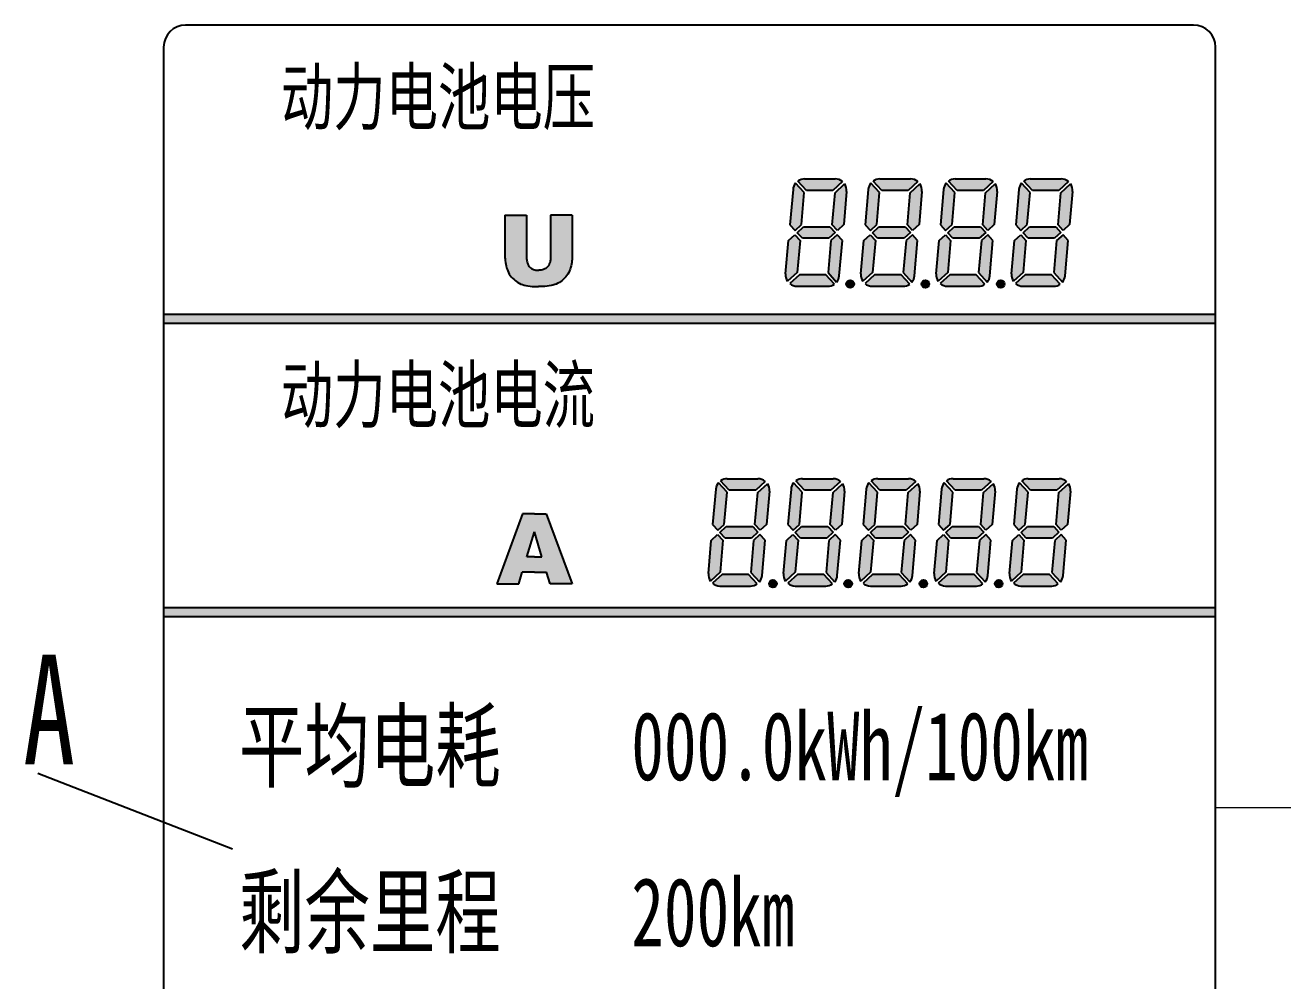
# Model space of a CAD drawing. Header units: millimetres. Extents: x 0 to 1188, y 0 to 840.
# Drawn here: x 908.44 to 954.32, y 451.06 to 485.92 of the extents above; entities that cross this region are included whole.
import ezdxf

# ---------------------------------------------------------------- set-up
doc = ezdxf.new("R2010")
doc.units = ezdxf.units.MM
doc.layers.add('7标注层', color=4, linetype='Continuous', lineweight=20)
doc.layers.add('细实线1', color=7, linetype='Continuous', lineweight=15)
doc.layers.add('DWG', color=7, linetype='Continuous')
doc.layers.add('面膜', color=7, linetype='Continuous')
doc.styles.add('HZTXT1', font='', dxfattribs={"width": 0.7, "height": 5})
doc.styles.get('HZTXT1').set_extended_font_data('楷体_GB2312')

msp = doc.modelspace()

# ---------------------------------------------------------------- hatches: boundary and pattern name
h = msp.add_hatch(color=256)
edge = h.paths.add_edge_path()
edge.add_line((938.0652, 478.2774), (937.8328, 478.0644))
edge.add_line((937.8328, 478.0644), (937.7305, 476.8952))
edge.add_line((937.7305, 476.8952), (938.0457, 476.5512))
edge.add_arc((937.7239, 476.8197), 0.4191, 320.16226, 355)
edge.add_line((938.1414, 476.7832), (938.254, 478.0713))
edge.add_line((938.254, 478.0713), (938.0652, 478.2774))
edge = h.paths.add_edge_path()
edge.add_line((936.5227, 478.2774), (936.7115, 478.0713))
edge.add_line((936.7115, 478.0713), (936.6092, 476.9021))
edge.add_line((936.6092, 476.9021), (936.258, 476.5803))
edge.add_arc((936.602, 476.8197), 0.4191, 175, 214.83774, ccw=False)
edge.add_line((936.1845, 476.8562), (936.2902, 478.0644))
edge.add_line((936.2902, 478.0644), (936.5227, 478.2774))
h.paths.add_polyline_path([(936.6051, 478.3529), (936.8375, 478.5659), (937.8008, 478.5659), (937.9897, 478.3598), (937.7573, 478.1468), (936.7939, 478.1468)])
edge = h.paths.add_edge_path()
edge.add_line((937.9855, 479.8106), (938.3367, 480.1324))
edge.add_arc((937.9927, 479.893), 0.4191, -5, 34.83774, ccw=False)
edge.add_line((938.4102, 479.8565), (938.3045, 478.6483))
edge.add_line((938.3045, 478.6483), (938.0721, 478.4353))
edge.add_line((938.0721, 478.4353), (937.8832, 478.6414))
edge.add_line((937.8832, 478.6414), (937.9855, 479.8106))
edge = h.paths.add_edge_path()
edge.add_line((936.9467, 479.893), (936.6315, 480.237))
edge.add_arc((936.8709, 479.893), 0.4191, 90, 124.83774, ccw=False)
edge.add_line((936.8709, 480.3121), (937.9927, 480.3121))
edge.add_arc((937.9927, 479.893), 0.4191, 50.16226, 90, ccw=False)
edge.add_line((938.2612, 480.2148), (937.91, 479.893))
edge.add_line((937.91, 479.893), (936.9467, 479.893))
edge = h.paths.add_edge_path()
edge.add_arc((936.8709, 479.893), 0.4191, 140.16226, 175)
edge.add_line((936.4534, 479.9295), (936.3407, 478.6414))
edge.add_line((936.3407, 478.6414), (936.5296, 478.4353))
edge.add_line((936.5296, 478.4353), (936.762, 478.6483))
edge.add_line((936.762, 478.6483), (936.8643, 479.8175))
edge.add_line((936.8643, 479.8175), (936.5491, 480.1615))
edge = h.paths.add_edge_path()
edge.add_line((936.6847, 476.8197), (936.3335, 476.4979))
edge.add_arc((936.602, 476.8197), 0.4191, 230.16226, 270)
edge.add_line((936.602, 476.4006), (937.7239, 476.4006))
edge.add_arc((937.7239, 476.8197), 0.4191, 270, 304.83774)
edge.add_line((937.9633, 476.4757), (937.6481, 476.8197))
edge.add_line((937.6481, 476.8197), (936.6847, 476.8197))
h = msp.add_hatch(color=256)
edge = h.paths.add_edge_path()
edge.add_line((940.8111, 478.2774), (940.5787, 478.0644))
edge.add_line((940.5787, 478.0644), (940.4764, 476.8952))
edge.add_line((940.4764, 476.8952), (940.7916, 476.5512))
edge.add_arc((940.4698, 476.8197), 0.4191, 320.16226, 355)
edge.add_line((940.8873, 476.7832), (941, 478.0713))
edge.add_line((941, 478.0713), (940.8111, 478.2774))
edge = h.paths.add_edge_path()
edge.add_line((939.2686, 478.2774), (939.4575, 478.0713))
edge.add_line((939.4575, 478.0713), (939.3552, 476.9021))
edge.add_line((939.3552, 476.9021), (939.004, 476.5803))
edge.add_arc((939.348, 476.8197), 0.4191, 175, 214.83774, ccw=False)
edge.add_line((938.9305, 476.8562), (939.0362, 478.0644))
edge.add_line((939.0362, 478.0644), (939.2686, 478.2774))
h.paths.add_polyline_path([(939.351, 478.3529), (939.5834, 478.5659), (940.5468, 478.5659), (940.7356, 478.3598), (940.5032, 478.1468), (939.5399, 478.1468)])
edge = h.paths.add_edge_path()
edge.add_line((940.7315, 479.8106), (941.0826, 480.1324))
edge.add_arc((940.7387, 479.893), 0.4191, -5, 34.83774, ccw=False)
edge.add_line((941.1562, 479.8565), (941.0505, 478.6483))
edge.add_line((941.0505, 478.6483), (940.818, 478.4353))
edge.add_line((940.818, 478.4353), (940.6292, 478.6414))
edge.add_line((940.6292, 478.6414), (940.7315, 479.8106))
edge = h.paths.add_edge_path()
edge.add_line((939.6926, 479.893), (939.3774, 480.237))
edge.add_arc((939.6168, 479.893), 0.4191, 90, 124.83774, ccw=False)
edge.add_line((939.6168, 480.3121), (940.7387, 480.3121))
edge.add_arc((940.7387, 479.893), 0.4191, 50.16226, 90, ccw=False)
edge.add_line((941.0071, 480.2148), (940.656, 479.893))
edge.add_line((940.656, 479.893), (939.6926, 479.893))
edge = h.paths.add_edge_path()
edge.add_arc((939.6168, 479.893), 0.4191, 140.16226, 175)
edge.add_line((939.1993, 479.9295), (939.0866, 478.6414))
edge.add_line((939.0866, 478.6414), (939.2755, 478.4353))
edge.add_line((939.2755, 478.4353), (939.5079, 478.6483))
edge.add_line((939.5079, 478.6483), (939.6102, 479.8175))
edge.add_line((939.6102, 479.8175), (939.295, 480.1615))
edge = h.paths.add_edge_path()
edge.add_line((939.4307, 476.8197), (939.0795, 476.4979))
edge.add_arc((939.348, 476.8197), 0.4191, 230.16226, 270)
edge.add_line((939.348, 476.4006), (940.4698, 476.4006))
edge.add_arc((940.4698, 476.8197), 0.4191, 270, 304.83774)
edge.add_line((940.7092, 476.4757), (940.394, 476.8197))
edge.add_line((940.394, 476.8197), (939.4307, 476.8197))
h = msp.add_hatch(color=256)
edge = h.paths.add_edge_path()
edge.add_line((943.5571, 478.2774), (943.3246, 478.0644))
edge.add_line((943.3246, 478.0644), (943.2223, 476.8952))
edge.add_line((943.2223, 476.8952), (943.5375, 476.5512))
edge.add_arc((943.2157, 476.8197), 0.4191, 320.16226, 355)
edge.add_line((943.6332, 476.7832), (943.7459, 478.0713))
edge.add_line((943.7459, 478.0713), (943.5571, 478.2774))
edge = h.paths.add_edge_path()
edge.add_line((942.0145, 478.2774), (942.2034, 478.0713))
edge.add_line((942.2034, 478.0713), (942.1011, 476.9021))
edge.add_line((942.1011, 476.9021), (941.7499, 476.5803))
edge.add_arc((942.0939, 476.8197), 0.4191, 175, 214.83774, ccw=False)
edge.add_line((941.6764, 476.8562), (941.7821, 478.0644))
edge.add_line((941.7821, 478.0644), (942.0145, 478.2774))
h.paths.add_polyline_path([(942.0969, 478.3529), (942.3294, 478.5659), (943.2927, 478.5659), (943.4816, 478.3598), (943.2491, 478.1468), (942.2858, 478.1468)])
edge = h.paths.add_edge_path()
edge.add_line((943.4774, 479.8106), (943.8286, 480.1324))
edge.add_arc((943.4846, 479.893), 0.4191, -5, 34.83774, ccw=False)
edge.add_line((943.9021, 479.8565), (943.7964, 478.6483))
edge.add_line((943.7964, 478.6483), (943.564, 478.4353))
edge.add_line((943.564, 478.4353), (943.3751, 478.6414))
edge.add_line((943.3751, 478.6414), (943.4774, 479.8106))
edge = h.paths.add_edge_path()
edge.add_line((942.4386, 479.893), (942.1234, 480.237))
edge.add_arc((942.3628, 479.893), 0.4191, 90, 124.83774, ccw=False)
edge.add_line((942.3628, 480.3121), (943.4846, 480.3121))
edge.add_arc((943.4846, 479.893), 0.4191, 50.16226, 90, ccw=False)
edge.add_line((943.7531, 480.2148), (943.4019, 479.893))
edge.add_line((943.4019, 479.893), (942.4386, 479.893))
edge = h.paths.add_edge_path()
edge.add_arc((942.3628, 479.893), 0.4191, 140.16226, 175)
edge.add_line((941.9453, 479.9295), (941.8326, 478.6414))
edge.add_line((941.8326, 478.6414), (942.0214, 478.4353))
edge.add_line((942.0214, 478.4353), (942.2539, 478.6483))
edge.add_line((942.2539, 478.6483), (942.3562, 479.8175))
edge.add_line((942.3562, 479.8175), (942.041, 480.1615))
edge = h.paths.add_edge_path()
edge.add_line((942.1766, 476.8197), (941.8254, 476.4979))
edge.add_arc((942.0939, 476.8197), 0.4191, 230.16226, 270)
edge.add_line((942.0939, 476.4006), (943.2157, 476.4006))
edge.add_arc((943.2157, 476.8197), 0.4191, 270, 304.83774)
edge.add_line((943.4551, 476.4757), (943.1399, 476.8197))
edge.add_line((943.1399, 476.8197), (942.1766, 476.8197))
h = msp.add_hatch(color=256)
edge = h.paths.add_edge_path()
edge.add_line((946.303, 478.2774), (946.0706, 478.0644))
edge.add_line((946.0706, 478.0644), (945.9683, 476.8952))
edge.add_line((945.9683, 476.8952), (946.2835, 476.5512))
edge.add_arc((945.9617, 476.8197), 0.4191, 320.16226, 355)
edge.add_line((946.3792, 476.7832), (946.4919, 478.0713))
edge.add_line((946.4919, 478.0713), (946.303, 478.2774))
edge = h.paths.add_edge_path()
edge.add_line((944.7605, 478.2774), (944.9493, 478.0713))
edge.add_line((944.9493, 478.0713), (944.847, 476.9021))
edge.add_line((944.847, 476.9021), (944.4958, 476.5803))
edge.add_arc((944.8398, 476.8197), 0.4191, 175, 214.83774, ccw=False)
edge.add_line((944.4223, 476.8562), (944.528, 478.0644))
edge.add_line((944.528, 478.0644), (944.7605, 478.2774))
h.paths.add_polyline_path([(944.8429, 478.3529), (945.0753, 478.5659), (946.0386, 478.5659), (946.2275, 478.3598), (945.9951, 478.1468), (945.0317, 478.1468)])
edge = h.paths.add_edge_path()
edge.add_line((946.2233, 479.8106), (946.5745, 480.1324))
edge.add_arc((946.2305, 479.893), 0.4191, -5, 34.83774, ccw=False)
edge.add_line((946.648, 479.8565), (946.5423, 478.6483))
edge.add_line((946.5423, 478.6483), (946.3099, 478.4353))
edge.add_line((946.3099, 478.4353), (946.121, 478.6414))
edge.add_line((946.121, 478.6414), (946.2233, 479.8106))
edge = h.paths.add_edge_path()
edge.add_line((945.1845, 479.893), (944.8693, 480.237))
edge.add_arc((945.1087, 479.893), 0.4191, 90, 124.83774, ccw=False)
edge.add_line((945.1087, 480.3121), (946.2305, 480.3121))
edge.add_arc((946.2305, 479.893), 0.4191, 50.16226, 90, ccw=False)
edge.add_line((946.499, 480.2148), (946.1478, 479.893))
edge.add_line((946.1478, 479.893), (945.1845, 479.893))
edge = h.paths.add_edge_path()
edge.add_arc((945.1087, 479.893), 0.4191, 140.16226, 175)
edge.add_line((944.6912, 479.9295), (944.5785, 478.6414))
edge.add_line((944.5785, 478.6414), (944.7674, 478.4353))
edge.add_line((944.7674, 478.4353), (944.9998, 478.6483))
edge.add_line((944.9998, 478.6483), (945.1021, 479.8175))
edge.add_line((945.1021, 479.8175), (944.7869, 480.1615))
edge = h.paths.add_edge_path()
edge.add_line((944.9225, 476.8197), (944.5714, 476.4979))
edge.add_arc((944.8398, 476.8197), 0.4191, 230.16226, 270)
edge.add_line((944.8398, 476.4006), (945.9617, 476.4006))
edge.add_arc((945.9617, 476.8197), 0.4191, 270, 304.83774)
edge.add_line((946.2011, 476.4757), (945.8859, 476.8197))
edge.add_line((945.8859, 476.8197), (944.9225, 476.8197))
h = msp.add_hatch(color=256)
edge = h.paths.add_edge_path()
edge.add_spline(control_points=[(927.1724, 476.3853), (927.2234, 476.3868), (927.3783, 476.3915), (927.6185, 476.4085), (927.8826, 476.4927), (928.0826, 476.6505), (928.2554, 476.8364), (928.3488, 477.0779), (928.3907, 477.2889), (928.3969, 477.4196), (928.399, 477.4632)], knot_values=[0, 0, 0, 0, 0.2394624, 0.7263638, 1.1260961, 1.514994, 1.9082721, 2.3004904, 2.7085773, 2.9133336, 2.9133336, 2.9133336, 2.9133336], degree=3, periodic=0)
edge.add_line((928.399, 477.4632), (928.399, 478.9878))
edge.add_line((928.399, 478.9878), (927.6099, 478.9878))
edge.add_line((927.6099, 478.9878), (927.6099, 477.427))
edge.add_spline(control_points=[(927.6099, 477.427), (927.6067, 477.3801), (927.5993, 477.2725), (927.5344, 477.1228), (927.4182, 477.0339), (927.3141, 476.9998), (927.2373, 476.9808), (927.1904, 476.9795), (927.1724, 476.979)], knot_values=[0, 0, 0, 0, 0.2202608, 0.5048672, 0.7324257, 0.8821197, 1.0168253, 1.1013593, 1.1013593, 1.1013593, 1.1013593], degree=3, periodic=0)
edge.add_spline(control_points=[(927.1724, 476.979), (927.1543, 476.9795), (927.1074, 476.9808), (927.0306, 476.9998), (926.9265, 477.0339), (926.8103, 477.1228), (926.7454, 477.2725), (926.738, 477.3801), (926.7348, 477.427)], knot_values=[0, 0, 0, 0, 0.084534, 0.2192396, 0.3689335, 0.5964921, 0.8810984, 1.1013593, 1.1013593, 1.1013593, 1.1013593], degree=3, periodic=0)
edge.add_line((926.7348, 477.427), (926.7348, 478.9878))
edge.add_line((926.7348, 478.9878), (925.9457, 478.9878))
edge.add_line((925.9457, 478.9878), (925.9457, 477.4632))
edge.add_spline(control_points=[(925.9457, 477.4632), (925.9478, 477.4196), (925.954, 477.2889), (925.9959, 477.0779), (926.0893, 476.8364), (926.2621, 476.6505), (926.4621, 476.4927), (926.7262, 476.4085), (926.9664, 476.3915), (927.1213, 476.3868), (927.1724, 476.3853)], knot_values=[0, 0, 0, 0, 0.2047563, 0.6128432, 1.0050615, 1.3983396, 1.7872374, 2.1869698, 2.6738712, 2.9133336, 2.9133336, 2.9133336, 2.9133336], degree=3, periodic=0)
for points in [[(938.6787, 476.4822, 1), (938.3982, 476.4822, 1)], [(941.4246, 476.4822, 1), (941.1441, 476.4822, 1)], [(944.1705, 476.4822, 1), (943.8901, 476.4822, 1)], [(935.8601, 465.5467, 1), (935.5797, 465.5467, 1)], [(938.6061, 465.5467, 1), (938.3256, 465.5467, 1)], [(941.352, 465.5467, 1), (941.0715, 465.5467, 1)], [(944.0979, 465.5467, 1), (943.8175, 465.5467, 1)]]:
    msp.add_hatch(color=256).paths.add_polyline_path(points)
h = msp.add_hatch(color=256)
h.paths.add_polyline_path([(951.8645, 475.3832), (913.4965, 475.3832), (913.4965, 475.0543), (951.8645, 475.0543)])
h.paths.add_polyline_path([(951.8645, 464.6802), (913.4965, 464.6802), (913.4965, 464.3513), (951.8645, 464.3513)])
h = msp.add_hatch(color=256)
edge = h.paths.add_edge_path()
edge.add_line((935.2466, 467.3418), (935.0142, 467.1289))
edge.add_line((935.0142, 467.1289), (934.9119, 465.9596))
edge.add_line((934.9119, 465.9596), (935.2271, 465.6157))
edge.add_arc((934.9053, 465.8841), 0.4191, 320.16226, 355)
edge.add_line((935.3228, 465.8476), (935.4355, 467.1357))
edge.add_line((935.4355, 467.1357), (935.2466, 467.3418))
edge = h.paths.add_edge_path()
edge.add_line((933.7041, 467.3418), (933.893, 467.1357))
edge.add_line((933.893, 467.1357), (933.7907, 465.9665))
edge.add_line((933.7907, 465.9665), (933.4395, 465.6447))
edge.add_arc((933.7835, 465.8841), 0.4191, 175, 214.83774, ccw=False)
edge.add_line((933.366, 465.9207), (933.4717, 467.1289))
edge.add_line((933.4717, 467.1289), (933.7041, 467.3418))
h.paths.add_polyline_path([(933.7865, 467.4173), (934.019, 467.6303), (934.9823, 467.6303), (935.1711, 467.4242), (934.9387, 467.2112), (933.9754, 467.2112)])
edge = h.paths.add_edge_path()
edge.add_line((935.167, 468.8751), (935.5182, 469.1969))
edge.add_arc((935.1742, 468.9574), 0.4191, -5, 34.83774, ccw=False)
edge.add_line((935.5917, 468.9209), (935.486, 467.7127))
edge.add_line((935.486, 467.7127), (935.2535, 467.4997))
edge.add_line((935.2535, 467.4997), (935.0647, 467.7058))
edge.add_line((935.0647, 467.7058), (935.167, 468.8751))
edge = h.paths.add_edge_path()
edge.add_line((934.1281, 468.9574), (933.8129, 469.3014))
edge.add_arc((934.0523, 468.9574), 0.4191, 90, 124.83774, ccw=False)
edge.add_line((934.0523, 469.3765), (935.1742, 469.3765))
edge.add_arc((935.1742, 468.9574), 0.4191, 50.16226, 90, ccw=False)
edge.add_line((935.4427, 469.2793), (935.0915, 468.9574))
edge.add_line((935.0915, 468.9574), (934.1281, 468.9574))
edge = h.paths.add_edge_path()
edge.add_arc((934.0523, 468.9574), 0.4191, 140.16226, 175)
edge.add_line((933.6349, 468.994), (933.5222, 467.7058))
edge.add_line((933.5222, 467.7058), (933.711, 467.4997))
edge.add_line((933.711, 467.4997), (933.9434, 467.7127))
edge.add_line((933.9434, 467.7127), (934.0457, 468.8819))
edge.add_line((934.0457, 468.8819), (933.7305, 469.2259))
edge = h.paths.add_edge_path()
edge.add_line((933.8662, 465.8841), (933.515, 465.5623))
edge.add_arc((933.7835, 465.8841), 0.4191, 230.16226, 270)
edge.add_line((933.7835, 465.465), (934.9053, 465.465))
edge.add_arc((934.9053, 465.8841), 0.4191, 270, 304.83774)
edge.add_line((935.1447, 465.5402), (934.8295, 465.8841))
edge.add_line((934.8295, 465.8841), (933.8662, 465.8841))
h = msp.add_hatch(color=256)
edge = h.paths.add_edge_path()
edge.add_line((937.9926, 467.3418), (937.7601, 467.1289))
edge.add_line((937.7601, 467.1289), (937.6578, 465.9596))
edge.add_line((937.6578, 465.9596), (937.973, 465.6157))
edge.add_arc((937.6512, 465.8841), 0.4191, 320.16226, 355)
edge.add_line((938.0687, 465.8476), (938.1814, 467.1357))
edge.add_line((938.1814, 467.1357), (937.9926, 467.3418))
edge = h.paths.add_edge_path()
edge.add_line((936.4501, 467.3418), (936.6389, 467.1357))
edge.add_line((936.6389, 467.1357), (936.5366, 465.9665))
edge.add_line((936.5366, 465.9665), (936.1854, 465.6447))
edge.add_arc((936.5294, 465.8841), 0.4191, 175, 214.83774, ccw=False)
edge.add_line((936.1119, 465.9207), (936.2176, 467.1289))
edge.add_line((936.2176, 467.1289), (936.4501, 467.3418))
h.paths.add_polyline_path([(936.5324, 467.4173), (936.7649, 467.6303), (937.7282, 467.6303), (937.9171, 467.4242), (937.6846, 467.2112), (936.7213, 467.2112)])
edge = h.paths.add_edge_path()
edge.add_line((937.9129, 468.8751), (938.2641, 469.1969))
edge.add_arc((937.9201, 468.9574), 0.4191, -5, 34.83774, ccw=False)
edge.add_line((938.3376, 468.9209), (938.2319, 467.7127))
edge.add_line((938.2319, 467.7127), (937.9995, 467.4997))
edge.add_line((937.9995, 467.4997), (937.8106, 467.7058))
edge.add_line((937.8106, 467.7058), (937.9129, 468.8751))
edge = h.paths.add_edge_path()
edge.add_line((936.8741, 468.9574), (936.5589, 469.3014))
edge.add_arc((936.7983, 468.9574), 0.4191, 90, 124.83774, ccw=False)
edge.add_line((936.7983, 469.3765), (937.9201, 469.3765))
edge.add_arc((937.9201, 468.9574), 0.4191, 50.16226, 90, ccw=False)
edge.add_line((938.1886, 469.2793), (937.8374, 468.9574))
edge.add_line((937.8374, 468.9574), (936.8741, 468.9574))
edge = h.paths.add_edge_path()
edge.add_arc((936.7983, 468.9574), 0.4191, 140.16226, 175)
edge.add_line((936.3808, 468.994), (936.2681, 467.7058))
edge.add_line((936.2681, 467.7058), (936.4569, 467.4997))
edge.add_line((936.4569, 467.4997), (936.6894, 467.7127))
edge.add_line((936.6894, 467.7127), (936.7917, 468.8819))
edge.add_line((936.7917, 468.8819), (936.4765, 469.2259))
edge = h.paths.add_edge_path()
edge.add_line((936.6121, 465.8841), (936.2609, 465.5623))
edge.add_arc((936.5294, 465.8841), 0.4191, 230.16226, 270)
edge.add_line((936.5294, 465.465), (937.6512, 465.465))
edge.add_arc((937.6512, 465.8841), 0.4191, 270, 304.83774)
edge.add_line((937.8906, 465.5402), (937.5755, 465.8841))
edge.add_line((937.5755, 465.8841), (936.6121, 465.8841))
h = msp.add_hatch(color=256)
edge = h.paths.add_edge_path()
edge.add_line((940.7385, 467.3418), (940.5061, 467.1289))
edge.add_line((940.5061, 467.1289), (940.4038, 465.9596))
edge.add_line((940.4038, 465.9596), (940.719, 465.6157))
edge.add_arc((940.3972, 465.8841), 0.4191, 320.16226, 355)
edge.add_line((940.8147, 465.8476), (940.9274, 467.1357))
edge.add_line((940.9274, 467.1357), (940.7385, 467.3418))
edge = h.paths.add_edge_path()
edge.add_line((939.196, 467.3418), (939.3848, 467.1357))
edge.add_line((939.3848, 467.1357), (939.2825, 465.9665))
edge.add_line((939.2825, 465.9665), (938.9314, 465.6447))
edge.add_arc((939.2753, 465.8841), 0.4191, 175, 214.83774, ccw=False)
edge.add_line((938.8578, 465.9207), (938.9635, 467.1289))
edge.add_line((938.9635, 467.1289), (939.196, 467.3418))
h.paths.add_polyline_path([(939.2784, 467.4173), (939.5108, 467.6303), (940.4742, 467.6303), (940.663, 467.4242), (940.4306, 467.2112), (939.4672, 467.2112)])
edge = h.paths.add_edge_path()
edge.add_line((940.6588, 468.8751), (941.01, 469.1969))
edge.add_arc((940.6661, 468.9574), 0.4191, -5, 34.83774, ccw=False)
edge.add_line((941.0836, 468.9209), (940.9778, 467.7127))
edge.add_line((940.9778, 467.7127), (940.7454, 467.4997))
edge.add_line((940.7454, 467.4997), (940.5566, 467.7058))
edge.add_line((940.5566, 467.7058), (940.6588, 468.8751))
edge = h.paths.add_edge_path()
edge.add_line((939.62, 468.9574), (939.3048, 469.3014))
edge.add_arc((939.5442, 468.9574), 0.4191, 90, 124.83774, ccw=False)
edge.add_line((939.5442, 469.3765), (940.6661, 469.3765))
edge.add_arc((940.6661, 468.9574), 0.4191, 50.16226, 90, ccw=False)
edge.add_line((940.9345, 469.2793), (940.5833, 468.9574))
edge.add_line((940.5833, 468.9574), (939.62, 468.9574))
edge = h.paths.add_edge_path()
edge.add_arc((939.5442, 468.9574), 0.4191, 140.16226, 175)
edge.add_line((939.1267, 468.994), (939.014, 467.7058))
edge.add_line((939.014, 467.7058), (939.2029, 467.4997))
edge.add_line((939.2029, 467.4997), (939.4353, 467.7127))
edge.add_line((939.4353, 467.7127), (939.5376, 468.8819))
edge.add_line((939.5376, 468.8819), (939.2224, 469.2259))
edge = h.paths.add_edge_path()
edge.add_line((939.358, 465.8841), (939.0069, 465.5623))
edge.add_arc((939.2753, 465.8841), 0.4191, 230.16226, 270)
edge.add_line((939.2753, 465.465), (940.3972, 465.465))
edge.add_arc((940.3972, 465.8841), 0.4191, 270, 304.83774)
edge.add_line((940.6366, 465.5402), (940.3214, 465.8841))
edge.add_line((940.3214, 465.8841), (939.358, 465.8841))
h = msp.add_hatch(color=256)
edge = h.paths.add_edge_path()
edge.add_line((943.4844, 467.3418), (943.252, 467.1289))
edge.add_line((943.252, 467.1289), (943.1497, 465.9596))
edge.add_line((943.1497, 465.9596), (943.4649, 465.6157))
edge.add_arc((943.1431, 465.8841), 0.4191, 320.16226, 355)
edge.add_line((943.5606, 465.8476), (943.6733, 467.1357))
edge.add_line((943.6733, 467.1357), (943.4844, 467.3418))
edge = h.paths.add_edge_path()
edge.add_line((941.9419, 467.3418), (942.1308, 467.1357))
edge.add_line((942.1308, 467.1357), (942.0285, 465.9665))
edge.add_line((942.0285, 465.9665), (941.6773, 465.6447))
edge.add_arc((942.0213, 465.8841), 0.4191, 175, 214.83774, ccw=False)
edge.add_line((941.6038, 465.9207), (941.7095, 467.1289))
edge.add_line((941.7095, 467.1289), (941.9419, 467.3418))
h.paths.add_polyline_path([(942.0243, 467.4173), (942.2568, 467.6303), (943.2201, 467.6303), (943.4089, 467.4242), (943.1765, 467.2112), (942.2132, 467.2112)])
edge = h.paths.add_edge_path()
edge.add_line((943.4048, 468.8751), (943.756, 469.1969))
edge.add_arc((943.412, 468.9574), 0.4191, -5, 34.83774, ccw=False)
edge.add_line((943.8295, 468.9209), (943.7238, 467.7127))
edge.add_line((943.7238, 467.7127), (943.4913, 467.4997))
edge.add_line((943.4913, 467.4997), (943.3025, 467.7058))
edge.add_line((943.3025, 467.7058), (943.4048, 468.8751))
edge = h.paths.add_edge_path()
edge.add_line((942.3659, 468.9574), (942.0507, 469.3014))
edge.add_arc((942.2902, 468.9574), 0.4191, 90, 124.83774, ccw=False)
edge.add_line((942.2902, 469.3765), (943.412, 469.3765))
edge.add_arc((943.412, 468.9574), 0.4191, 50.16226, 90, ccw=False)
edge.add_line((943.6805, 469.2793), (943.3293, 468.9574))
edge.add_line((943.3293, 468.9574), (942.3659, 468.9574))
edge = h.paths.add_edge_path()
edge.add_arc((942.2902, 468.9574), 0.4191, 140.16226, 175)
edge.add_line((941.8727, 468.994), (941.76, 467.7058))
edge.add_line((941.76, 467.7058), (941.9488, 467.4997))
edge.add_line((941.9488, 467.4997), (942.1813, 467.7127))
edge.add_line((942.1813, 467.7127), (942.2835, 468.8819))
edge.add_line((942.2835, 468.8819), (941.9684, 469.2259))
edge = h.paths.add_edge_path()
edge.add_line((942.104, 465.8841), (941.7528, 465.5623))
edge.add_arc((942.0213, 465.8841), 0.4191, 230.16226, 270)
edge.add_line((942.0213, 465.465), (943.1431, 465.465))
edge.add_arc((943.1431, 465.8841), 0.4191, 270, 304.83774)
edge.add_line((943.3825, 465.5402), (943.0673, 465.8841))
edge.add_line((943.0673, 465.8841), (942.104, 465.8841))
h = msp.add_hatch(color=256)
edge = h.paths.add_edge_path()
edge.add_line((946.2304, 467.3418), (945.9979, 467.1289))
edge.add_line((945.9979, 467.1289), (945.8957, 465.9596))
edge.add_line((945.8957, 465.9596), (946.2108, 465.6157))
edge.add_arc((945.889, 465.8841), 0.4191, 320.16226, 355)
edge.add_line((946.3065, 465.8476), (946.4192, 467.1357))
edge.add_line((946.4192, 467.1357), (946.2304, 467.3418))
edge = h.paths.add_edge_path()
edge.add_line((944.6879, 467.3418), (944.8767, 467.1357))
edge.add_line((944.8767, 467.1357), (944.7744, 465.9665))
edge.add_line((944.7744, 465.9665), (944.4232, 465.6447))
edge.add_arc((944.7672, 465.8841), 0.4191, 175, 214.83774, ccw=False)
edge.add_line((944.3497, 465.9207), (944.4554, 467.1289))
edge.add_line((944.4554, 467.1289), (944.6879, 467.3418))
h.paths.add_polyline_path([(944.7703, 467.4173), (945.0027, 467.6303), (945.966, 467.6303), (946.1549, 467.4242), (945.9224, 467.2112), (944.9591, 467.2112)])
edge = h.paths.add_edge_path()
edge.add_line((946.1507, 468.8751), (946.5019, 469.1969))
edge.add_arc((946.1579, 468.9574), 0.4191, -5, 34.83774, ccw=False)
edge.add_line((946.5754, 468.9209), (946.4697, 467.7127))
edge.add_line((946.4697, 467.7127), (946.2373, 467.4997))
edge.add_line((946.2373, 467.4997), (946.0484, 467.7058))
edge.add_line((946.0484, 467.7058), (946.1507, 468.8751))
edge = h.paths.add_edge_path()
edge.add_line((945.1119, 468.9574), (944.7967, 469.3014))
edge.add_arc((945.0361, 468.9574), 0.4191, 90, 124.83774, ccw=False)
edge.add_line((945.0361, 469.3765), (946.1579, 469.3765))
edge.add_arc((946.1579, 468.9574), 0.4191, 50.16226, 90, ccw=False)
edge.add_line((946.4264, 469.2793), (946.0752, 468.9574))
edge.add_line((946.0752, 468.9574), (945.1119, 468.9574))
edge = h.paths.add_edge_path()
edge.add_arc((945.0361, 468.9574), 0.4191, 140.16226, 175)
edge.add_line((944.6186, 468.994), (944.5059, 467.7058))
edge.add_line((944.5059, 467.7058), (944.6948, 467.4997))
edge.add_line((944.6948, 467.4997), (944.9272, 467.7127))
edge.add_line((944.9272, 467.7127), (945.0295, 468.8819))
edge.add_line((945.0295, 468.8819), (944.7143, 469.2259))
edge = h.paths.add_edge_path()
edge.add_line((944.8499, 465.8841), (944.4987, 465.5623))
edge.add_arc((944.7672, 465.8841), 0.4191, 230.16226, 270)
edge.add_line((944.7672, 465.465), (945.889, 465.465))
edge.add_arc((945.889, 465.8841), 0.4191, 270, 304.83774)
edge.add_line((946.1285, 465.5402), (945.8133, 465.8841))
edge.add_line((945.8133, 465.8841), (944.8499, 465.8841))
h = msp.add_hatch(color=256)
h.paths.add_polyline_path([(927.4546, 468.1012), (927.0216, 468.1012), (926.5887, 468.1012), (925.6443, 465.5454), (926.4528, 465.5454), (926.5792, 465.9668), (927.0216, 465.9668), (927.464, 465.9668), (927.5905, 465.5454), (928.399, 465.5454)])
h.paths.add_polyline_path([(927.2971, 466.5233), (927.0216, 466.5233), (926.7462, 466.5233), (927.0216, 467.4415)], flags=16)

# ---------------------------------------------------------------- linework, layer by layer
for p, q in [((925.9457, 478.9878), (926.7348, 478.9878)), ((925.9457, 478.9878), (925.9457, 477.4632)), ((926.7348, 478.9878), (926.7348, 477.427)), ((928.399, 478.9878), (927.6099, 478.9878)), ((927.6099, 478.9878), (927.6099, 477.427)), ((928.399, 478.9878), (928.399, 477.4632)), ((913.4965, 475.3832), (951.8645, 475.3832)), ((913.4965, 475.0543), (951.8645, 475.0543)), ((926.5887, 468.1012), (925.6443, 465.5454)), ((927.0216, 468.1012), (926.5887, 468.1012)), ((927.0216, 468.1012), (927.4546, 468.1012)), ((927.4546, 468.1012), (928.399, 465.5454)), ((926.7462, 466.5233), (927.0216, 467.4415)), ((927.2971, 466.5233), (927.0216, 467.4415)), ((927.0216, 466.5233), (926.7462, 466.5233)), ((927.0216, 466.5233), (927.2971, 466.5233)), ((926.4528, 465.5454), (926.5792, 465.9668)), ((927.0216, 465.9668), (926.5792, 465.9668)), ((927.0216, 465.9668), (927.464, 465.9668)), ((927.5905, 465.5454), (927.464, 465.9668)), ((925.6443, 465.5454), (926.4528, 465.5454)), ((928.399, 465.5454), (927.5905, 465.5454)), ((913.4965, 464.6802), (951.8645, 464.6802)), ((913.4965, 464.6802), (951.8645, 464.6802)), ((913.4965, 464.3513), (951.8645, 464.3513)), ((916.0124, 455.8654), (908.9106, 458.624))]:
    msp.add_line(p, q)
for points in [[(925.9457, 477.4632), (925.9541, 477.3325), (926.0042, 477.0761), (926.1027, 476.8453), (926.2671, 476.6547), (926.4675, 476.5071), (926.7093, 476.4234), (927.0192, 476.3906), (927.1724, 476.3853)], [(926.7348, 477.427), (926.7516, 477.2871), (926.8291, 477.1222), (926.944, 477.0327), (927.034, 477), (927.1183, 476.982), (927.1724, 476.979)], [(928.399, 477.4632), (928.3906, 477.3325), (928.3405, 477.0761), (928.242, 476.8453), (928.0776, 476.6547), (927.8772, 476.5071), (927.6354, 476.4234), (927.3255, 476.3906), (927.1724, 476.3853)], [(927.6099, 477.427), (927.5931, 477.2871), (927.5156, 477.1222), (927.4007, 477.0327), (927.3107, 477), (927.2264, 476.982), (927.1724, 476.979)]]:
    msp.add_spline(points, degree=3)
at = {"layer": '7标注层'}
msp.add_lwpolyline([(1000.1818, 457.3732), (951.8645, 457.3732)], dxfattribs=at)
at = {"layer": 'DWG'}
for p, q in [((936.4534, 479.9295), (936.3407, 478.6414)), ((936.8643, 479.8175), (936.5491, 480.1615)), ((936.9467, 479.893), (936.6315, 480.237)), ((936.8709, 480.3121), (937.9927, 480.3121)), ((937.91, 479.893), (936.9467, 479.893)), ((938.2612, 480.2148), (937.91, 479.893)), ((937.9855, 479.8106), (938.3367, 480.1324)), ((939.1993, 479.9295), (939.0866, 478.6414)), ((939.6102, 479.8175), (939.295, 480.1615)), ((939.6926, 479.893), (939.3774, 480.237)), ((939.6168, 480.3121), (940.7387, 480.3121)), ((940.656, 479.893), (939.6926, 479.893)), ((941.0071, 480.2148), (940.656, 479.893)), ((940.7315, 479.8106), (941.0826, 480.1324)), ((941.9453, 479.9295), (941.8326, 478.6414)), ((942.3562, 479.8175), (942.041, 480.1615)), ((942.4386, 479.893), (942.1234, 480.237)), ((942.3628, 480.3121), (943.4846, 480.3121)), ((943.4019, 479.893), (942.4386, 479.893)), ((943.7531, 480.2148), (943.4019, 479.893)), ((943.4774, 479.8106), (943.8286, 480.1324)), ((944.6912, 479.9295), (944.5785, 478.6414)), ((945.1021, 479.8175), (944.7869, 480.1615)), ((945.1845, 479.893), (944.8693, 480.237)), ((945.1087, 480.3121), (946.2305, 480.3121)), ((946.1478, 479.893), (945.1845, 479.893)), ((946.499, 480.2148), (946.1478, 479.893)), ((946.2233, 479.8106), (946.5745, 480.1324)), ((936.762, 478.6483), (936.8643, 479.8175)), ((937.8832, 478.6414), (937.9855, 479.8106)), ((938.4102, 479.8565), (938.3045, 478.6483)), ((939.5079, 478.6483), (939.6102, 479.8175)), ((940.6292, 478.6414), (940.7315, 479.8106)), ((941.1562, 479.8565), (941.0505, 478.6483)), ((942.2539, 478.6483), (942.3562, 479.8175)), ((943.3751, 478.6414), (943.4774, 479.8106)), ((943.9021, 479.8565), (943.7964, 478.6483)), ((944.9998, 478.6483), (945.1021, 479.8175)), ((946.121, 478.6414), (946.2233, 479.8106)), ((946.648, 479.8565), (946.5423, 478.6483)), ((936.3407, 478.6414), (936.5296, 478.4353)), ((936.5296, 478.4353), (936.762, 478.6483)), ((936.6051, 478.3529), (936.8375, 478.5659)), ((936.8375, 478.5659), (937.8008, 478.5659)), ((937.8008, 478.5659), (937.9897, 478.3598)), ((938.0721, 478.4353), (937.8832, 478.6414)), ((938.3045, 478.6483), (938.0721, 478.4353)), ((939.0866, 478.6414), (939.2755, 478.4353)), ((939.2755, 478.4353), (939.5079, 478.6483)), ((939.351, 478.3529), (939.5834, 478.5659)), ((939.5834, 478.5659), (940.5468, 478.5659)), ((940.5468, 478.5659), (940.7356, 478.3598)), ((940.818, 478.4353), (940.6292, 478.6414)), ((941.0505, 478.6483), (940.818, 478.4353)), ((941.8326, 478.6414), (942.0214, 478.4353)), ((942.0214, 478.4353), (942.2539, 478.6483)), ((942.0969, 478.3529), (942.3294, 478.5659)), ((942.3294, 478.5659), (943.2927, 478.5659)), ((943.2927, 478.5659), (943.4816, 478.3598)), ((943.564, 478.4353), (943.3751, 478.6414)), ((943.7964, 478.6483), (943.564, 478.4353)), ((944.5785, 478.6414), (944.7674, 478.4353)), ((944.7674, 478.4353), (944.9998, 478.6483)), ((944.8429, 478.3529), (945.0753, 478.5659)), ((945.0753, 478.5659), (946.0386, 478.5659)), ((946.0386, 478.5659), (946.2275, 478.3598)), ((946.3099, 478.4353), (946.121, 478.6414)), ((946.5423, 478.6483), (946.3099, 478.4353)), ((936.1845, 476.8562), (936.2902, 478.0644)), ((936.2902, 478.0644), (936.5227, 478.2774)), ((936.5227, 478.2774), (936.7115, 478.0713)), ((936.7939, 478.1468), (936.6051, 478.3529)), ((936.7115, 478.0713), (936.6092, 476.9021)), ((937.7573, 478.1468), (936.7939, 478.1468)), ((937.8328, 478.0644), (937.7305, 476.8952)), ((937.9897, 478.3598), (937.7573, 478.1468)), ((938.0652, 478.2774), (937.8328, 478.0644)), ((938.254, 478.0713), (938.0652, 478.2774)), ((938.1414, 476.7832), (938.254, 478.0713)), ((938.9305, 476.8562), (939.0362, 478.0644)), ((939.0362, 478.0644), (939.2686, 478.2774)), ((939.2686, 478.2774), (939.4575, 478.0713)), ((939.5399, 478.1468), (939.351, 478.3529)), ((939.4575, 478.0713), (939.3552, 476.9021)), ((940.5032, 478.1468), (939.5399, 478.1468)), ((940.5787, 478.0644), (940.4764, 476.8952)), ((940.7356, 478.3598), (940.5032, 478.1468)), ((940.8111, 478.2774), (940.5787, 478.0644)), ((941, 478.0713), (940.8111, 478.2774)), ((940.8873, 476.7832), (941, 478.0713)), ((941.6764, 476.8562), (941.7821, 478.0644)), ((941.7821, 478.0644), (942.0145, 478.2774)), ((942.0145, 478.2774), (942.2034, 478.0713)), ((942.2858, 478.1468), (942.0969, 478.3529)), ((942.2034, 478.0713), (942.1011, 476.9021)), ((943.2491, 478.1468), (942.2858, 478.1468)), ((943.3246, 478.0644), (943.2223, 476.8952)), ((943.4816, 478.3598), (943.2491, 478.1468)), ((943.5571, 478.2774), (943.3246, 478.0644)), ((943.7459, 478.0713), (943.5571, 478.2774)), ((943.6332, 476.7832), (943.7459, 478.0713)), ((944.4223, 476.8562), (944.528, 478.0644)), ((944.528, 478.0644), (944.7605, 478.2774)), ((944.7605, 478.2774), (944.9493, 478.0713)), ((945.0317, 478.1468), (944.8429, 478.3529)), ((944.9493, 478.0713), (944.847, 476.9021)), ((945.9951, 478.1468), (945.0317, 478.1468)), ((946.0706, 478.0644), (945.9683, 476.8952)), ((946.2275, 478.3598), (945.9951, 478.1468)), ((946.303, 478.2774), (946.0706, 478.0644)), ((946.4919, 478.0713), (946.303, 478.2774)), ((946.3792, 476.7832), (946.4919, 478.0713)), ((936.6092, 476.9021), (936.258, 476.5803)), ((936.6847, 476.8197), (936.3335, 476.4979)), ((937.6481, 476.8197), (936.6847, 476.8197)), ((937.9633, 476.4757), (937.6481, 476.8197)), ((937.7305, 476.8952), (938.0457, 476.5512)), ((939.3552, 476.9021), (939.004, 476.5803)), ((939.4307, 476.8197), (939.0795, 476.4979)), ((940.394, 476.8197), (939.4307, 476.8197)), ((940.7092, 476.4757), (940.394, 476.8197)), ((940.4764, 476.8952), (940.7916, 476.5512)), ((942.1011, 476.9021), (941.7499, 476.5803)), ((942.1766, 476.8197), (941.8254, 476.4979)), ((943.1399, 476.8197), (942.1766, 476.8197)), ((943.4551, 476.4757), (943.1399, 476.8197)), ((943.2223, 476.8952), (943.5375, 476.5512)), ((944.847, 476.9021), (944.4958, 476.5803)), ((944.9225, 476.8197), (944.5714, 476.4979)), ((945.8859, 476.8197), (944.9225, 476.8197)), ((946.2011, 476.4757), (945.8859, 476.8197)), ((945.9683, 476.8952), (946.2835, 476.5512)), ((936.602, 476.4006), (937.7239, 476.4006)), ((939.348, 476.4006), (940.4698, 476.4006)), ((942.0939, 476.4006), (943.2157, 476.4006)), ((944.8398, 476.4006), (945.9617, 476.4006)), ((934.0523, 469.3765), (935.1742, 469.3765)), ((936.7983, 469.3765), (937.9201, 469.3765)), ((939.5442, 469.3765), (940.6661, 469.3765)), ((942.2902, 469.3765), (943.412, 469.3765)), ((945.0361, 469.3765), (946.1579, 469.3765)), ((933.6349, 468.994), (933.5222, 467.7058)), ((934.0457, 468.8819), (933.7305, 469.2259)), ((934.1281, 468.9574), (933.8129, 469.3014)), ((933.9434, 467.7127), (934.0457, 468.8819)), ((935.0915, 468.9574), (934.1281, 468.9574)), ((935.0647, 467.7058), (935.167, 468.8751)), ((935.4427, 469.2793), (935.0915, 468.9574)), ((935.167, 468.8751), (935.5182, 469.1969)), ((935.5917, 468.9209), (935.486, 467.7127)), ((936.3808, 468.994), (936.2681, 467.7058)), ((936.7917, 468.8819), (936.4765, 469.2259)), ((936.8741, 468.9574), (936.5589, 469.3014)), ((936.6894, 467.7127), (936.7917, 468.8819)), ((937.8374, 468.9574), (936.8741, 468.9574)), ((937.8106, 467.7058), (937.9129, 468.8751)), ((938.1886, 469.2793), (937.8374, 468.9574)), ((937.9129, 468.8751), (938.2641, 469.1969)), ((938.3376, 468.9209), (938.2319, 467.7127)), ((939.1267, 468.994), (939.014, 467.7058)), ((939.5376, 468.8819), (939.2224, 469.2259)), ((939.62, 468.9574), (939.3048, 469.3014)), ((939.4353, 467.7127), (939.5376, 468.8819)), ((940.5833, 468.9574), (939.62, 468.9574)), ((940.5566, 467.7058), (940.6588, 468.8751)), ((940.9345, 469.2793), (940.5833, 468.9574)), ((940.6588, 468.8751), (941.01, 469.1969)), ((941.0836, 468.9209), (940.9778, 467.7127)), ((941.8727, 468.994), (941.76, 467.7058)), ((942.2835, 468.8819), (941.9684, 469.2259)), ((942.3659, 468.9574), (942.0507, 469.3014)), ((942.1813, 467.7127), (942.2835, 468.8819)), ((943.3293, 468.9574), (942.3659, 468.9574)), ((943.3025, 467.7058), (943.4048, 468.8751)), ((943.6805, 469.2793), (943.3293, 468.9574)), ((943.4048, 468.8751), (943.756, 469.1969)), ((943.8295, 468.9209), (943.7238, 467.7127)), ((944.6186, 468.994), (944.5059, 467.7058)), ((945.0295, 468.8819), (944.7143, 469.2259)), ((945.1119, 468.9574), (944.7967, 469.3014)), ((944.9272, 467.7127), (945.0295, 468.8819)), ((946.0752, 468.9574), (945.1119, 468.9574)), ((946.0484, 467.7058), (946.1507, 468.8751)), ((946.4264, 469.2793), (946.0752, 468.9574)), ((946.1507, 468.8751), (946.5019, 469.1969)), ((946.5754, 468.9209), (946.4697, 467.7127)), ((933.5222, 467.7058), (933.711, 467.4997)), ((933.711, 467.4997), (933.9434, 467.7127)), ((933.7865, 467.4173), (934.019, 467.6303)), ((934.019, 467.6303), (934.9823, 467.6303)), ((934.9823, 467.6303), (935.1711, 467.4242)), ((935.2535, 467.4997), (935.0647, 467.7058)), ((935.486, 467.7127), (935.2535, 467.4997)), ((936.2681, 467.7058), (936.4569, 467.4997)), ((936.4569, 467.4997), (936.6894, 467.7127)), ((936.5324, 467.4173), (936.7649, 467.6303)), ((936.7649, 467.6303), (937.7282, 467.6303)), ((937.7282, 467.6303), (937.9171, 467.4242)), ((937.9995, 467.4997), (937.8106, 467.7058)), ((938.2319, 467.7127), (937.9995, 467.4997)), ((939.014, 467.7058), (939.2029, 467.4997)), ((939.2029, 467.4997), (939.4353, 467.7127)), ((939.2784, 467.4173), (939.5108, 467.6303)), ((939.5108, 467.6303), (940.4742, 467.6303)), ((940.4742, 467.6303), (940.663, 467.4242)), ((940.7454, 467.4997), (940.5566, 467.7058)), ((940.9778, 467.7127), (940.7454, 467.4997)), ((941.76, 467.7058), (941.9488, 467.4997)), ((941.9488, 467.4997), (942.1813, 467.7127)), ((942.0243, 467.4173), (942.2568, 467.6303)), ((942.2568, 467.6303), (943.2201, 467.6303)), ((943.2201, 467.6303), (943.4089, 467.4242)), ((943.4913, 467.4997), (943.3025, 467.7058)), ((943.7238, 467.7127), (943.4913, 467.4997)), ((944.5059, 467.7058), (944.6948, 467.4997)), ((944.6948, 467.4997), (944.9272, 467.7127)), ((944.7703, 467.4173), (945.0027, 467.6303)), ((945.0027, 467.6303), (945.966, 467.6303)), ((945.966, 467.6303), (946.1549, 467.4242)), ((946.2373, 467.4997), (946.0484, 467.7058)), ((946.4697, 467.7127), (946.2373, 467.4997)), ((933.366, 465.9207), (933.4717, 467.1289)), ((933.4717, 467.1289), (933.7041, 467.3418)), ((933.7041, 467.3418), (933.893, 467.1357)), ((933.9754, 467.2112), (933.7865, 467.4173)), ((933.893, 467.1357), (933.7907, 465.9665)), ((934.9387, 467.2112), (933.9754, 467.2112)), ((935.0142, 467.1289), (934.9119, 465.9596)), ((935.1711, 467.4242), (934.9387, 467.2112)), ((935.2466, 467.3418), (935.0142, 467.1289)), ((935.4355, 467.1357), (935.2466, 467.3418)), ((935.3228, 465.8476), (935.4355, 467.1357)), ((936.1119, 465.9207), (936.2176, 467.1289)), ((936.2176, 467.1289), (936.4501, 467.3418)), ((936.4501, 467.3418), (936.6389, 467.1357)), ((936.7213, 467.2112), (936.5324, 467.4173)), ((936.6389, 467.1357), (936.5366, 465.9665)), ((937.6846, 467.2112), (936.7213, 467.2112)), ((937.7601, 467.1289), (937.6578, 465.9596)), ((937.9171, 467.4242), (937.6846, 467.2112)), ((937.9926, 467.3418), (937.7601, 467.1289)), ((938.1814, 467.1357), (937.9926, 467.3418)), ((938.0687, 465.8476), (938.1814, 467.1357)), ((938.8578, 465.9207), (938.9635, 467.1289)), ((938.9635, 467.1289), (939.196, 467.3418)), ((939.196, 467.3418), (939.3848, 467.1357)), ((939.4672, 467.2112), (939.2784, 467.4173)), ((939.3848, 467.1357), (939.2825, 465.9665)), ((940.4306, 467.2112), (939.4672, 467.2112)), ((940.5061, 467.1289), (940.4038, 465.9596)), ((940.663, 467.4242), (940.4306, 467.2112)), ((940.7385, 467.3418), (940.5061, 467.1289)), ((940.9274, 467.1357), (940.7385, 467.3418)), ((940.8147, 465.8476), (940.9274, 467.1357)), ((941.6038, 465.9207), (941.7095, 467.1289)), ((941.7095, 467.1289), (941.9419, 467.3418)), ((941.9419, 467.3418), (942.1308, 467.1357)), ((942.2132, 467.2112), (942.0243, 467.4173)), ((942.1308, 467.1357), (942.0285, 465.9665)), ((943.1765, 467.2112), (942.2132, 467.2112)), ((943.252, 467.1289), (943.1497, 465.9596)), ((943.4089, 467.4242), (943.1765, 467.2112)), ((943.4844, 467.3418), (943.252, 467.1289)), ((943.6733, 467.1357), (943.4844, 467.3418)), ((943.5606, 465.8476), (943.6733, 467.1357)), ((944.3497, 465.9207), (944.4554, 467.1289)), ((944.4554, 467.1289), (944.6879, 467.3418)), ((944.6879, 467.3418), (944.8767, 467.1357)), ((944.9591, 467.2112), (944.7703, 467.4173)), ((944.8767, 467.1357), (944.7744, 465.9665)), ((945.9224, 467.2112), (944.9591, 467.2112)), ((945.9979, 467.1289), (945.8957, 465.9596)), ((946.1549, 467.4242), (945.9224, 467.2112)), ((946.2304, 467.3418), (945.9979, 467.1289)), ((946.4192, 467.1357), (946.2304, 467.3418)), ((946.3065, 465.8476), (946.4192, 467.1357)), ((933.7907, 465.9665), (933.4395, 465.6447)), ((933.8662, 465.8841), (933.515, 465.5623)), ((934.8295, 465.8841), (933.8662, 465.8841)), ((935.1447, 465.5402), (934.8295, 465.8841)), ((934.9119, 465.9596), (935.2271, 465.6157)), ((936.5366, 465.9665), (936.1854, 465.6447)), ((936.6121, 465.8841), (936.2609, 465.5623)), ((937.5755, 465.8841), (936.6121, 465.8841)), ((937.8906, 465.5402), (937.5755, 465.8841)), ((937.6578, 465.9596), (937.973, 465.6157)), ((939.2825, 465.9665), (938.9314, 465.6447)), ((939.358, 465.8841), (939.0069, 465.5623)), ((940.3214, 465.8841), (939.358, 465.8841)), ((940.6366, 465.5402), (940.3214, 465.8841)), ((940.4038, 465.9596), (940.719, 465.6157)), ((942.0285, 465.9665), (941.6773, 465.6447)), ((942.104, 465.8841), (941.7528, 465.5623)), ((943.0673, 465.8841), (942.104, 465.8841)), ((943.3825, 465.5402), (943.0673, 465.8841)), ((943.1497, 465.9596), (943.4649, 465.6157)), ((944.7744, 465.9665), (944.4232, 465.6447)), ((944.8499, 465.8841), (944.4987, 465.5623)), ((945.8133, 465.8841), (944.8499, 465.8841)), ((946.1285, 465.5402), (945.8133, 465.8841)), ((945.8957, 465.9596), (946.2108, 465.6157)), ((933.7835, 465.465), (934.9053, 465.465)), ((936.5294, 465.465), (937.6512, 465.465)), ((939.2753, 465.465), (940.3972, 465.465)), ((942.0213, 465.465), (943.1431, 465.465)), ((944.7672, 465.465), (945.889, 465.465))]:
    msp.add_line(p, q, dxfattribs=at)
for centre in [(938.5384, 476.4822), (941.2844, 476.4822), (944.0303, 476.4822), (935.7199, 465.5467), (938.4658, 465.5467), (941.2118, 465.5467), (943.9577, 465.5467)]:
    msp.add_circle(centre, 0.1402, dxfattribs=at)
for centre, start, end in [((936.8709, 479.893), 140.16226, 175), ((936.8709, 479.893), 90, 124.83774), ((937.9927, 479.893), 50.16226, 90), ((937.9927, 479.893), 355, 34.83774), ((939.6168, 479.893), 140.16226, 175), ((939.6168, 479.893), 90, 124.83774), ((940.7387, 479.893), 50.16226, 90), ((940.7387, 479.893), 355, 34.83774), ((942.3628, 479.893), 140.16226, 175), ((942.3628, 479.893), 90, 124.83774), ((943.4846, 479.893), 50.16226, 90), ((943.4846, 479.893), 355, 34.83774), ((945.1087, 479.893), 140.16226, 175), ((945.1087, 479.893), 90, 124.83774), ((946.2305, 479.893), 50.16226, 90), ((946.2305, 479.893), 355, 34.83774), ((936.602, 476.8197), 175, 214.83774), ((937.7239, 476.8197), 320.16226, 355), ((939.348, 476.8197), 175, 214.83774), ((940.4698, 476.8197), 320.16226, 355), ((942.0939, 476.8197), 175, 214.83774), ((943.2157, 476.8197), 320.16226, 355), ((944.8398, 476.8197), 175, 214.83774), ((945.9617, 476.8197), 320.16226, 355), ((936.602, 476.8197), 230.16226, 270), ((937.7239, 476.8197), 270, 304.83774), ((939.348, 476.8197), 230.16226, 270), ((940.4698, 476.8197), 270, 304.83774), ((942.0939, 476.8197), 230.16226, 270), ((943.2157, 476.8197), 270, 304.83774), ((944.8398, 476.8197), 230.16226, 270), ((945.9617, 476.8197), 270, 304.83774), ((934.0523, 468.9574), 90, 124.83774), ((935.1742, 468.9574), 50.16226, 90), ((936.7983, 468.9574), 90, 124.83774), ((937.9201, 468.9574), 50.16226, 90), ((939.5442, 468.9574), 90, 124.83774), ((940.6661, 468.9574), 50.16226, 90), ((942.2902, 468.9574), 90, 124.83774), ((943.412, 468.9574), 50.16226, 90), ((945.0361, 468.9574), 90, 124.83774), ((946.1579, 468.9574), 50.16226, 90), ((934.0523, 468.9574), 140.16226, 175), ((935.1742, 468.9574), 355, 34.83774), ((936.7983, 468.9574), 140.16226, 175), ((937.9201, 468.9574), 355, 34.83774), ((939.5442, 468.9574), 140.16226, 175), ((940.6661, 468.9574), 355, 34.83774), ((942.2902, 468.9574), 140.16226, 175), ((943.412, 468.9574), 355, 34.83774), ((945.0361, 468.9574), 140.16226, 175), ((946.1579, 468.9574), 355, 34.83774), ((933.7835, 465.8841), 175, 214.83774), ((934.9053, 465.8841), 320.16226, 355), ((936.5294, 465.8841), 175, 214.83774), ((937.6512, 465.8841), 320.16226, 355), ((939.2753, 465.8841), 175, 214.83774), ((940.3972, 465.8841), 320.16226, 355), ((942.0213, 465.8841), 175, 214.83774), ((943.1431, 465.8841), 320.16226, 355), ((944.7672, 465.8841), 175, 214.83774), ((945.889, 465.8841), 320.16226, 355), ((933.7835, 465.8841), 230.16226, 270), ((934.9053, 465.8841), 270, 304.83774), ((936.5294, 465.8841), 230.16226, 270), ((937.6512, 465.8841), 270, 304.83774), ((939.2753, 465.8841), 230.16226, 270), ((940.3972, 465.8841), 270, 304.83774), ((942.0213, 465.8841), 230.16226, 270), ((943.1431, 465.8841), 270, 304.83774), ((944.7672, 465.8841), 230.16226, 270), ((945.889, 465.8841), 270, 304.83774)]:
    msp.add_arc(centre, 0.4191, start, end, dxfattribs=at)
at = {"layer": '细实线1'}
for p, q in [((951.8645, 475.3832), (913.4965, 475.3832)), ((951.8645, 475.0543), (951.8645, 475.3832)), ((913.4965, 475.0543), (951.8645, 475.0543))]:
    msp.add_line(p, q, dxfattribs=at)
at = {"layer": '面膜'}
for p, q in [((951.0645, 485.9224), (914.2965, 485.9224)), ((913.4965, 485.1224), (913.4965, 428.7704)), ((951.8645, 428.7704), (951.8645, 485.1224))]:
    msp.add_line(p, q, dxfattribs=at)
for centre, start, end in [((914.2965, 485.1224), 90, 180), ((951.0645, 485.1224), 0, 90)]:
    msp.add_arc(centre, 0.8, start, end, dxfattribs=at)

# ---------------------------------------------------------------- texts
at = {"style": 'HZTXT1', "width": 0.7}
for s, height, p in [('动力电池电压', 2, (917.7739, 482.3091)), ('动力电池电流', 2, (917.7739, 471.441)), ('平均电耗    000.0kWh/100km', 2.5, (916.2444, 458.3814)), ('剩余里程    200km', 2.5, (916.2444, 452.3267))]:
    msp.add_text(s, height=height, dxfattribs=at).set_placement(p)
at = {"color": 3, "style": 'HZTXT1', "width": 0.7}
msp.add_text('A', height=4, dxfattribs=at).set_placement((908.3647, 458.959))

doc.saveas('drawing.dxf')
